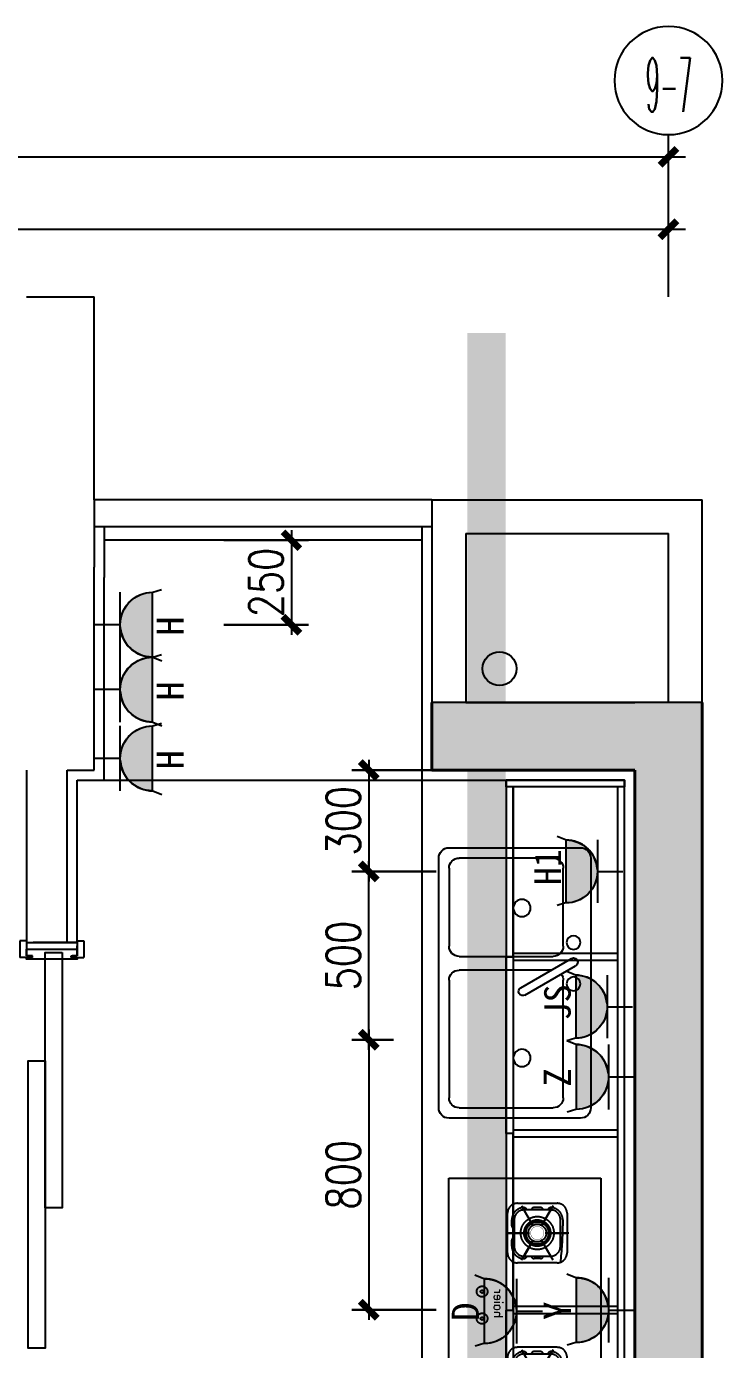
# Model space of a CAD drawing. Header units: inches. Extents: x -2597087 to 134135, y -662679 to 20000.
# Drawn here: x 16718 to 18778, y -54506 to -50592 of the extents above; entities that cross this region are included whole.
import ezdxf
from ezdxf.enums import TextEntityAlignment as Align

# ---------------------------------------------------------------- set-up
doc = ezdxf.new("R2010")
doc.units = ezdxf.units.IN
doc.header["$LTSCALE"] = 100
doc.header["$MEASUREMENT"] = 0
doc.linetypes.add('DASH', pattern=[0.35, 0.25, -0.1])
doc.layers.get('0').update_dxf_attribs({"linetype": 'CONTINUOUS'})
doc.layers.get('Defpoints').update_dxf_attribs({"linetype": 'CONTINUOUS'})
for name, color, linetype in [('003门', 17, 'CONTINUOUS'), ('009活动家具', 157, 'CONTINUOUS'), ('010固定半高家具', 142, 'CONTINUOUS'), ('011 完成面', 24, 'CONTINUOUS'), ('013悬空固定不到顶家私', 142, 'CONTINUOUS'), ('014固定悬空到顶家私', 11, 'CONTINUOUS'), ('017-插座图层', 30, 'CONTINUOUS'), ('027楼梯', 77, 'CONTINUOUS'), ('05 轴号 建筑尺寸', 2, 'CONTINUOUS'), ('HAT【填充】', 250, 'CONTINUOUS'), ('PUB_HATCH', 8, 'CONTINUOUS'), ('VPIPE-废水', 91, 'DASH'), ('WALL', 7, 'CONTINUOUS'), ('WINDOW', 4, 'CONTINUOUS'), ('插座尺寸标注', 2, 'CONTINUOUS')]:
    doc.layers.add(name, color=color, linetype=linetype)
doc.layers.add('COLUMN', color=30, linetype='CONTINUOUS', lineweight=40)
doc.styles.add('R2-plan-F2~F13$0$F-05.22(ok)$0$STANDARD', font='GBENOR', dxfattribs={"bigfont": 'GBCBIG'})
doc.styles.add('SF', font='sf.shx')
doc.styles.get("Standard").update_dxf_attribs({"font": 'txt.shx', "width": 0.8, "bigfont": 'GBCBIG.shx'})
doc.styles.add('尺寸标注', font='romans.shx', dxfattribs={"width": 0.8, "bigfont": 'hztxt.shx'})
doc.styles.add('文字标注', font='')
doc.styles.get('文字标注').set_extended_font_data('SimSun')
doc.dimstyles.new('1：50', dxfattribs={"dimscale": 50, "dimtxt": 2, "dimasz": 1, "dimexe": 1, "dimexo": 1, "dimgap": 0.5, "dimtad": 1, "dimdec": 0, "dimrnd": 5, "dimzin": 0, "dimdsep": 46, "dimtxsty": 'SF', "dimblk": 'ARCHTICK', "dimcen": 0.09, "dimdle": 1, "dimclrd": 251, "dimclre": 251, "dimclrt": 2, "dimadec": 0, "dimazin": 0, "dimtfac": 1, "dimtdec": 0, "dimtix": 1, "dimtmove": 2, "dimatfit": 0, "dimldrblk": 'ARCHTICK', "dimfxl": 5, "dimfxlon": 1, "dimtolj": 1, "dimtzin": 0, "dimarcsym": 0})
doc.dimstyles.new('A3-50', dxfattribs={"dimscale": 50, "dimtxt": 2, "dimasz": 1, "dimexe": 1, "dimexo": 1, "dimgap": 0.5, "dimtad": 1, "dimdec": 0, "dimlfac": -50, "dimrnd": 5, "dimzin": 0, "dimdsep": 46, "dimtxsty": '尺寸标注', "dimblk": 'ARCHTICK', "dimcen": 0, "dimdle": 0.6, "dimclrd": 251, "dimclre": 251, "dimclrt": 2, "dimadec": 0, "dimazin": 0, "dimtfac": 1, "dimtdec": 0, "dimtix": 1, "dimtmove": 2, "dimatfit": 3, "dimldrblk": 'DOT', "dimfxl": 4, "dimfxlon": 1, "dimtolj": 1, "dimtzin": 0, "dimlwe": 30, "dimarcsym": 0})

# ---------------------------------------------------------------- blocks, each defined once
blk = doc.blocks.new('*U1377')
at = {"linetype": 'Continuous'}
for p, q in [((-6.9, -60.8), (-13.8, -61.8)), ((0, -60.5), (-6.9, -60.8)), ((-6.9, -60.8), (-6.9, -60.8)), ((6.9, -60.8), (0, -60.5)), ((6.9, -60.8), (6.9, -60.8)), ((6.9, -60.8), (13.8, -61.8)), ((-59.8, -90.2), (-63.7, -95.9)), ((-55.4, -84.9), (-59.8, -90.2)), ((-59.8, -90.2), (-59.8, -90.2)), ((-50.5, -80), (-55.4, -84.9)), ((-55.4, -84.9), (-55.4, -84.9)), ((-45.1, -75.6), (-50.5, -80)), ((-50.5, -80), (-50.5, -80)), ((-39.4, -71.7), (-45.1, -75.6)), ((-45.1, -75.6), (-45.1, -75.6)), ((-33.4, -68.3), (-39.4, -71.7)), ((-39.4, -71.7), (-39.4, -71.7)), ((-27.1, -65.6), (-33.4, -68.3)), ((-33.4, -68.3), (-33.4, -68.3)), ((-20.5, -63.4), (-27.1, -65.6)), ((-27.1, -65.6), (-27.1, -65.6)), ((-13.8, -61.8), (-20.5, -63.4)), ((-20.5, -63.4), (-20.5, -63.4)), ((-13.8, -61.8), (-13.8, -61.8)), ((13.8, -61.8), (13.8, -61.8)), ((13.8, -61.8), (20.5, -63.4)), ((20.5, -63.4), (20.5, -63.4)), ((20.5, -63.4), (27.1, -65.6)), ((27.1, -65.6), (27.1, -65.6)), ((27.1, -65.6), (33.4, -68.3)), ((33.4, -68.3), (33.4, -68.3)), ((33.4, -68.3), (39.5, -71.7)), ((39.5, -71.7), (39.5, -71.7)), ((39.5, -71.7), (45.2, -75.6)), ((45.2, -75.6), (45.2, -75.6)), ((45.2, -75.6), (50.5, -80)), ((50.5, -80), (50.5, -80)), ((50.5, -80), (55.4, -84.9)), ((55.4, -84.9), (55.4, -84.9)), ((55.4, -84.9), (59.8, -90.2)), ((59.8, -90.2), (59.8, -90.2)), ((59.8, -90.2), (63.7, -95.9)), ((-73.7, -121.6), (-74.7, -128.5)), ((-72.1, -114.9), (-73.7, -121.6)), ((-73.7, -121.6), (-73.7, -121.6)), ((-69.9, -108.3), (-72.1, -114.9)), ((-72.1, -114.9), (-72.1, -114.9)), ((-67.1, -102), (-69.9, -108.3)), ((-69.9, -108.3), (-69.9, -108.3)), ((-63.7, -95.9), (-67.1, -102)), ((-67.1, -102), (-67.1, -102)), ((-63.7, -95.9), (-63.7, -95.9)), ((63.7, -95.9), (63.7, -95.9)), ((63.7, -95.9), (67.1, -102)), ((67.1, -102), (67.1, -102)), ((67.1, -102), (69.9, -108.3)), ((69.9, -108.3), (69.9, -108.3)), ((69.9, -108.3), (72.1, -114.9)), ((72.1, -114.9), (72.1, -114.9)), ((72.1, -114.9), (73.7, -121.6)), ((73.7, -121.6), (73.7, -121.6)), ((73.7, -121.6), (74.7, -128.5)), ((-74.7, -128.5), (-75, -135.4)), ((75, -135.4), (-75, -135.4)), ((-74.7, -128.5), (-74.7, -128.5)), ((74.7, -128.5), (74.7, -128.5)), ((74.7, -128.5), (75, -135.4)), ((75, -135.4), (75, -135.4))]:
    blk.add_line(p, q, dxfattribs=at)
for points in [[(-6.9, -60.8), (-13.8, -61.8), (13.8, -61.8)], [(0, -60.5), (-6.9, -60.8), (6.9, -60.8)], [(-6.9, -60.8), (-6.9, -60.8), (6.9, -60.8)], [(-59.8, -90.2), (-63.7, -95.9), (63.7, -95.9)], [(-55.4, -84.9), (-59.8, -90.2), (59.8, -90.2)], [(-59.8, -90.2), (-59.8, -90.2), (59.8, -90.2)], [(-50.5, -80), (-55.4, -84.9), (55.4, -84.9)], [(-55.4, -84.9), (-55.4, -84.9), (55.4, -84.9)], [(-45.1, -75.6), (-50.5, -80), (50.5, -80)], [(-50.5, -80), (-50.5, -80), (50.5, -80)], [(-39.4, -71.7), (-45.1, -75.6), (45.2, -75.6)], [(-45.1, -75.6), (-45.1, -75.6), (45.2, -75.6)], [(-33.4, -68.3), (-39.4, -71.7), (39.5, -71.7)], [(-39.4, -71.7), (-39.4, -71.7), (39.5, -71.7)], [(-27.1, -65.6), (-33.4, -68.3), (33.4, -68.3)], [(-33.4, -68.3), (-33.4, -68.3), (33.4, -68.3)], [(-20.5, -63.4), (-27.1, -65.6), (27.1, -65.6)], [(-27.1, -65.6), (-27.1, -65.6), (27.1, -65.6)], [(-13.8, -61.8), (-20.5, -63.4), (20.5, -63.4)], [(-20.5, -63.4), (-20.5, -63.4), (20.5, -63.4)], [(-13.8, -61.8), (-13.8, -61.8), (13.8, -61.8)], [(-73.7, -121.6), (-74.7, -128.5), (74.7, -128.5)], [(-72.1, -114.9), (-73.7, -121.6), (73.7, -121.6)], [(-73.7, -121.6), (-73.7, -121.6), (73.7, -121.6)], [(-69.9, -108.3), (-72.1, -114.9), (72.1, -114.9)], [(-72.1, -114.9), (-72.1, -114.9), (72.1, -114.9)], [(-67.1, -102), (-69.9, -108.3), (69.9, -108.3)], [(-69.9, -108.3), (-69.9, -108.3), (69.9, -108.3)], [(-63.7, -95.9), (-67.1, -102), (67.1, -102)], [(-67.1, -102), (-67.1, -102), (67.1, -102)], [(-63.7, -95.9), (-63.7, -95.9), (63.7, -95.9)], [(-74.7, -128.5), (-75, -135.4), (75, -135.4)], [(-74.7, -128.5), (-74.7, -128.5), (74.7, -128.5)]]:
    blk.add_solid(points, dxfattribs=at)
at = {"linetype": 'Continuous', "extrusion": (0, 0, -1)}
for points in [[(6.9, -60.8), (-6.9, -60.8), (-6.9, -60.8)], [(6.9, -60.8), (-6.9, -60.8), (-13.8, -61.8)], [(59.8, -90.2), (-59.8, -90.2), (-59.8, -90.2)], [(59.8, -90.2), (-59.8, -90.2), (-63.7, -95.9)], [(55.4, -84.9), (-55.4, -84.9), (-55.4, -84.9)], [(55.4, -84.9), (-55.4, -84.9), (-59.8, -90.2)], [(50.5, -80), (-50.5, -80), (-50.5, -80)], [(50.5, -80), (-50.5, -80), (-55.4, -84.9)], [(45.1, -75.6), (-45.2, -75.6), (-45.2, -75.6)], [(45.1, -75.6), (-45.2, -75.6), (-50.5, -80)], [(39.4, -71.7), (-39.5, -71.7), (-39.5, -71.7)], [(39.4, -71.7), (-39.5, -71.7), (-45.2, -75.6)], [(33.4, -68.3), (-33.4, -68.3), (-33.4, -68.3)], [(33.4, -68.3), (-33.4, -68.3), (-39.5, -71.7)], [(27.1, -65.6), (-27.1, -65.6), (-27.1, -65.6)], [(27.1, -65.6), (-27.1, -65.6), (-33.4, -68.3)], [(20.5, -63.4), (-20.5, -63.4), (-20.5, -63.4)], [(20.5, -63.4), (-20.5, -63.4), (-27.1, -65.6)], [(13.8, -61.8), (-13.8, -61.8), (-13.8, -61.8)], [(13.8, -61.8), (-13.8, -61.8), (-20.5, -63.4)], [(73.7, -121.6), (-73.7, -121.6), (-73.7, -121.6)], [(73.7, -121.6), (-73.7, -121.6), (-74.7, -128.5)], [(72.1, -114.9), (-72.1, -114.9), (-72.1, -114.9)], [(72.1, -114.9), (-72.1, -114.9), (-73.7, -121.6)], [(69.9, -108.3), (-69.9, -108.3), (-69.9, -108.3)], [(69.9, -108.3), (-69.9, -108.3), (-72.1, -114.9)], [(67.1, -102), (-67.1, -102), (-67.1, -102)], [(67.1, -102), (-67.1, -102), (-69.9, -108.3)], [(63.7, -95.9), (-63.7, -95.9), (-63.7, -95.9)], [(63.7, -95.9), (-63.7, -95.9), (-67.1, -102)], [(75, -135.4), (-75, -135.4), (-75, -135.4)], [(74.7, -128.5), (-74.7, -128.5), (-74.7, -128.5)], [(74.7, -128.5), (-74.7, -128.5), (-75, -135.4)]]:
    blk.add_solid(points, dxfattribs=at)
blk = doc.blocks.new('A$C14D57D85')
for p, q in [((0, -60.5), (0, 0)), ((75, -60.5), (-75, -60.5)), ((-75, -136.2), (-81.2, -156.2)), ((75, -135.4), (-75, -135.4)), ((-75, -135.4), (-75, -136.2)), ((75, -136), (83.4, -156.6))]:
    blk.add_line(p, q)
blk.add_arc((0, -135.5), 75, 0.0968, 179.9027)
at = {"linetype": 'Continuous'}
blk.add_blockref('*U1377', (0, 0), dxfattribs=at)
at = {"color": 2, "style": '文字标注'}
blk.add_attdef('F', text='', height=62.7, dxfattribs=at).set_placement((-19.2, -207.1), (25.6, -207.1), align=Align.ALIGNED)
blk = doc.blocks.new('_ArchTick')
at = {"color": 0, "linetype": 'ByBlock', "const_width": 0.4}
blk.add_lwpolyline([(-0.5, -0.5), (0.5, 0.5)], dxfattribs=at)
blk = doc.blocks.new('*D1428')
at = {"layer": 'Defpoints', "color": 0, "transparency": 16777216}
for p in [(1471.3, -50505.7), (1436.3, -50755.7), (1955.5, -50755.7)]:
    blk.add_point(p, dxfattribs=at)
at = {"layer": '插座尺寸标注', "color": 251, "lineweight": -2, "transparency": 16777216}
blk.add_line((1955.5, -50475.7), (1955.5, -50785.7), dxfattribs=at)
at = {"layer": '插座尺寸标注', "color": 251, "lineweight": 30, "transparency": 16777216}
for p, q in [((1755.5, -50505.7), (2005.5, -50505.7)), ((1755.5, -50755.7), (2005.5, -50755.7))]:
    blk.add_line(p, q, dxfattribs=at)
at = {"layer": '插座尺寸标注', "color": 251, "lineweight": -2, "transparency": 16777216, "xscale": 50, "yscale": 50, "zscale": 50}
for p, rotation in [((1955.5, -50505.7), 90), ((1955.5, -50755.7), 270)]:
    blk.add_blockref('_ArchTick', p, dxfattribs=dict(at, rotation=rotation))
at = {"layer": '插座尺寸标注', "color": 2, "transparency": 16777216, "insert": (1880.5, -50630.7), "char_height": 100, "attachment_point": 5, "rotation": 90, "style": '尺寸标注'}
blk.add_mtext('\\A1;250', dxfattribs=at)
blk = doc.blocks.new('_Dot')
at = {"color": 0, "linetype": 'ByBlock', "lineweight": -2}
blk.add_line((-0.5, 0), (-1, 0), dxfattribs=at)
at = {"color": 0, "linetype": 'ByBlock', "const_width": 0.5}
blk.add_lwpolyline([(-0.25, 0, 1), (0.25, 0, 1)], format="xyb", close=True, dxfattribs=at)
blk = doc.blocks.new('*D1429')
at = {"layer": 'Defpoints', "color": 0, "transparency": 16777216}
for p in [(2730.9, -51185.7), (2184.2, -51485.7), (2730.9, -51485.7)]:
    blk.add_point(p, dxfattribs=at)
at = {"layer": '插座尺寸标注', "color": 251, "lineweight": -2, "transparency": 16777216}
blk.add_line((2184.2, -51155.7), (2184.2, -51515.7), dxfattribs=at)
at = {"layer": '插座尺寸标注', "color": 251, "lineweight": 30, "transparency": 16777216}
for p, q in [((2384.2, -51185.7), (2134.2, -51185.7)), ((2384.2, -51485.7), (2134.2, -51485.7))]:
    blk.add_line(p, q, dxfattribs=at)
at = {"layer": '插座尺寸标注', "color": 251, "lineweight": -2, "transparency": 16777216, "xscale": 50, "yscale": 50, "zscale": 50}
for p, rotation in [((2184.2, -51185.7), 90), ((2184.2, -51485.7), 270)]:
    blk.add_blockref('_ArchTick', p, dxfattribs=dict(at, rotation=rotation))
at = {"layer": '插座尺寸标注', "color": 2, "transparency": 16777216, "insert": (2109.2, -51335.7), "char_height": 100, "attachment_point": 5, "rotation": 90, "style": '尺寸标注'}
blk.add_mtext('\\A1;300', dxfattribs=at)
blk = doc.blocks.new('*D1430')
at = {"layer": 'Defpoints', "color": 0, "transparency": 16777216}
for p in [(2307.7, -51983.6), (2184.2, -52782.6), (2820, -52782.6)]:
    blk.add_point(p, dxfattribs=at)
at = {"layer": '插座尺寸标注', "color": 251, "lineweight": 30, "transparency": 16777216}
for p, q in [((2257.7, -51983.6), (2134.2, -51983.6)), ((2384.2, -52782.6), (2134.2, -52782.6))]:
    blk.add_line(p, q, dxfattribs=at)
at = {"layer": '插座尺寸标注', "color": 251, "lineweight": -2, "transparency": 16777216}
blk.add_line((2184.2, -51953.6), (2184.2, -52812.6), dxfattribs=at)
at = {"layer": '插座尺寸标注', "color": 251, "lineweight": -2, "transparency": 16777216, "xscale": 50, "yscale": 50, "zscale": 50}
for p, rotation in [((2184.2, -51983.6), 90), ((2184.2, -52782.6), 270)]:
    blk.add_blockref('_ArchTick', p, dxfattribs=dict(at, rotation=rotation))
at = {"layer": '插座尺寸标注', "color": 2, "transparency": 16777216, "insert": (2109.2, -52383.1), "char_height": 100, "attachment_point": 5, "rotation": 90, "style": '尺寸标注'}
blk.add_mtext('\\A1;800', dxfattribs=at)
blk = doc.blocks.new('*D1441')
at = {"layer": 'Defpoints', "color": 0, "transparency": 16777216}
for p in [(2184.2, -51485.7), (2307.7, -51485.7), (2307.7, -51983.6)]:
    blk.add_point(p, dxfattribs=at)
at = {"layer": '插座尺寸标注', "color": 251, "lineweight": -2, "transparency": 16777216}
blk.add_line((2184.2, -52013.6), (2184.2, -51455.7), dxfattribs=at)
at = {"layer": '插座尺寸标注', "color": 251, "lineweight": 30, "transparency": 16777216}
for p, q in [((2257.7, -51485.7), (2134.2, -51485.7)), ((2257.7, -51983.6), (2134.2, -51983.6))]:
    blk.add_line(p, q, dxfattribs=at)
at = {"layer": '插座尺寸标注', "color": 251, "lineweight": -2, "transparency": 16777216, "xscale": 50, "yscale": 50, "zscale": 50}
for p, rotation in [((2184.2, -51485.7), 90), ((2184.2, -51983.6), 270)]:
    blk.add_blockref('_ArchTick', p, dxfattribs=dict(at, rotation=rotation))
at = {"layer": '插座尺寸标注', "color": 2, "transparency": 16777216, "insert": (2109.2, -51734.6), "char_height": 100, "attachment_point": 5, "rotation": 90, "style": '尺寸标注'}
blk.add_mtext('\\A1;500', dxfattribs=at)
blk = doc.blocks.new('*D1447')
at = {"color": 251, "lineweight": -2, "transparency": 16777216}
for p, q in [((-8128.7, -49571.4), (-8128.7, -49321.4)), ((3071.3, -49571.4), (3071.3, -49321.4)), ((-8178.7, -49371.4), (3121.3, -49371.4))]:
    blk.add_line(p, q, dxfattribs=at)
at = {"layer": 'Defpoints', "color": 0, "transparency": 16777216}
for p in [(3071.3, -49371.4), (-8128.7, -49785.7), (3071.3, -49785.7)]:
    blk.add_point(p, dxfattribs=at)
at = {"color": 251, "lineweight": -2, "transparency": 16777216, "xscale": 50, "yscale": 50, "zscale": 50, "rotation": 180}
blk.add_blockref('_ArchTick', (-8128.7, -49371.4), dxfattribs=at)
at = {"color": 251, "lineweight": -2, "transparency": 16777216, "xscale": 50, "yscale": 50, "zscale": 50}
blk.add_blockref('_ArchTick', (3071.3, -49371.4), dxfattribs=at)
at = {"color": 2, "transparency": 16777216, "insert": (-2528.7, -49296.4), "char_height": 100, "attachment_point": 5, "style": 'SF'}
blk.add_mtext('\\A1;11200', dxfattribs=at)
blk = doc.blocks.new('*D1450')
at = {"color": 251, "lineweight": -2, "transparency": 16777216}
for p, q in [((-1628.7, -49735.7), (-1628.7, -49535.7)), ((3071.3, -49735.7), (3071.3, -49535.7)), ((-1678.7, -49585.7), (3121.3, -49585.7))]:
    blk.add_line(p, q, dxfattribs=at)
at = {"layer": 'Defpoints', "color": 0, "transparency": 16777216}
for p in [(3071.3, -49585.7), (-1628.7, -49785.7), (3071.3, -49785.7)]:
    blk.add_point(p, dxfattribs=at)
at = {"color": 251, "lineweight": -2, "transparency": 16777216, "xscale": 50, "yscale": 50, "zscale": 50, "rotation": 180}
blk.add_blockref('_ArchTick', (-1628.7, -49585.7), dxfattribs=at)
at = {"color": 251, "lineweight": -2, "transparency": 16777216, "xscale": 50, "yscale": 50, "zscale": 50}
blk.add_blockref('_ArchTick', (3071.3, -49585.7), dxfattribs=at)
at = {"color": 2, "transparency": 16777216, "insert": (721.3, -49510.7), "char_height": 100, "attachment_point": 5, "style": 'SF'}
blk.add_mtext('\\A1;4700', dxfattribs=at)
blk = doc.blocks.new('R2-plan-F2~F13$0$c-xicaichi')
for p, q in [((760.5, 8.9), (21.6, 8.9)), ((-8.9, -21.6), (-8.9, -410.5)), ((355.2, -185.9), (441.7, -35.9)), ((791.1, -410.5), (791.1, -21.6)), ((51.6, -72.5), (399.1, -72.5)), ((376.8, -198.4), (463.4, -48.4)), ((499.8, -72.5), (730.5, -72.5)), ((21.6, -380.5), (21.6, -102.5)), ((429.1, -107.8), (429.1, -380.5)), ((469.8, -380.5), (469.8, -102.5)), ((760.5, -102.5), (760.5, -380.5)), ((399.1, -410.5), (51.6, -410.5)), ((730.5, -410.5), (499.8, -410.5)), ((21.6, -441.1), (760.5, -441.1))]:
    blk.add_line(p, q)
for centre, radius in [((388.4, -42), 20.4), ((510.6, -42), 20.4), ((169.3, -194.7), 25.5), ((612.8, -194.7), 25.5)]:
    blk.add_circle(centre, radius)
for centre, radius, start, end in [((21.6, -21.6), 30.6, 90, 180), ((760.5, -21.6), 30.6, 0, 90), ((452.6, -42.2), 12.5, 330, 150), ((51.6, -102.5), 30, 90, 180), ((399.1, -102.5), 30, 53.0711, 90), ((499.8, -102.5), 30, 90, 180), ((730.5, -102.5), 30, 0, 90), ((366, -192.1), 12.5, 150, 330), ((366, -192.1), 12.5, 150, 330), ((51.6, -380.5), 30, 180, 270), ((399.1, -380.5), 30, 270, 0), ((499.8, -380.5), 30, 180, 270), ((730.5, -380.5), 30, 270, 0), ((21.6, -410.5), 30.6, 180, 270), ((760.5, -410.5), 30.6, 270, 0)]:
    blk.add_arc(centre, radius, start, end)
at = {"style": 'R2-plan-F2~F13$0$F-05.22(ok)$0$STANDARD', "width": 0.8, "flags": 9}
for tag in ['XSIZE', 'YSIZE']:
    blk.add_attdef(tag, (449.5, -441.1), '', height=0.5, rotation=90, dxfattribs=at)
blk = doc.blocks.new('A$C16493B35')
at = {"layer": '009活动家具', "color": 251, "linetype": 'DASH', "ltscale": 200}
for p, q in [((151.8, -156.4), (186.5, -216.6)), ((244.8, -156.4), (210, -216.6)), ((184.1, -212.4), (154.3, -160.7)), ((207.6, -161.6), (189, -161.6)), ((212.5, -212.4), (242.3, -160.7)), ((105.3, -236.9), (174.8, -236.9)), ((169.9, -236.9), (110.2, -236.9)), ((151.8, -317.4), (186.5, -257.3)), ((184.1, -261.5), (154.3, -313.2)), ((244.8, -317.4), (210, -257.3)), ((212.5, -261.5), (242.3, -313.2)), ((291.3, -236.9), (221.8, -236.9)), ((226.7, -236.9), (286.4, -236.9)), ((207.6, -312.3), (189, -312.3)), ((151.8, -582.6), (186.5, -642.7)), ((184.1, -638.5), (154.3, -586.8)), ((244.8, -582.6), (210, -642.7)), ((212.5, -638.5), (242.3, -586.8)), ((207.6, -587.7), (189, -587.7)), ((105.3, -663.1), (174.8, -663.1)), ((169.9, -663.1), (110.2, -663.1)), ((291.3, -663.1), (221.8, -663.1)), ((226.7, -663.1), (286.4, -663.1)), ((151.8, -743.6), (186.5, -683.4)), ((184.1, -687.6), (154.3, -739.3)), ((244.8, -743.6), (210, -683.4)), ((212.5, -687.6), (242.3, -739.3)), ((207.6, -738.4), (189, -738.4))]:
    blk.add_line(p, q, dxfattribs=at)
at = {"layer": '009活动家具', "linetype": 'DASH', "ltscale": 200}
blk.add_lwpolyline([(386.5, -825), (-63.5, -825), (-63.5, -75), (386.5, -75)], close=True, dxfattribs=at)
for points in [[(257, -148.9, -0.414214), (286.4, -178.2), (286.4, -295.6, -0.414214), (257, -325), (139.6, -325, -0.414214), (110.2, -295.6), (110.2, -178.2, -0.414214), (139.6, -148.9)], [(257, -751.1, 0.414214), (286.4, -721.8), (286.4, -604.4, 0.414214), (257, -575), (139.6, -575, 0.414214), (110.2, -604.4), (110.2, -721.8, 0.414214), (139.6, -751.1)]]:
    blk.add_lwpolyline(points, format="xyb", close=True, dxfattribs=at)
at = {"layer": '009活动家具', "color": 251, "linetype": 'DASH', "ltscale": 200}
for points in [[(129.8, -224.7, -0.359638), (122.9, -215.9), (122.9, -197.8, -0.414214), (159.1, -161.6, -0.251251), (168, -168.4)], [(228.6, -168.4, -0.251251), (237.4, -161.6, -0.414214), (273.6, -197.8), (273.6, -215.9, -0.036806), (266.8, -324.7)], [(168, -305.4, -0.251251), (159.1, -312.3, -0.414214), (122.9, -276.1), (122.9, -276.1), (122.9, -258, -0.359638), (129.8, -249.2, -0.359638)], [(168, -594.6, 0.251251), (159.1, -587.7, 0.414214), (122.9, -623.9), (122.9, -623.9), (122.9, -642, 0.359638), (129.8, -650.8, 0.359638)], [(266.8, -650.8, 0.359638), (273.6, -642), (273.6, -623.9, 0.414214), (237.4, -587.7, 0.251251), (228.6, -594.6)], [(129.8, -675.3, 0.359638), (122.9, -684.1), (122.9, -702.2, 0.414214), (159.1, -738.4, 0.251251), (168, -731.6)], [(228.6, -731.6, 0.251251), (237.4, -738.4, 0.414214), (273.6, -702.2), (273.6, -684.1, 0.359638), (266.8, -675.3)]]:
    blk.add_lwpolyline(points, format="xyb", dxfattribs=at)
for points in [[(237.4, -168.4), (159.1, -168.4, 0.414214), (129.8, -197.8), (129.8, -276.1, 0.414214), (159.1, -305.4), (237.4, -305.4, 0.414214), (266.8, -276.1), (266.8, -197.8, 0.414214)], [(237.4, -731.6), (159.1, -731.6, -0.414214), (129.8, -702.2), (129.8, -623.9, -0.414214), (159.1, -594.6), (237.4, -594.6, -0.414214), (266.8, -623.9), (266.8, -702.2, -0.414214)]]:
    blk.add_lwpolyline(points, format="xyb", close=True, dxfattribs=at)
at = {"layer": '009活动家具', "color": 251, "linetype": 'DASH', "ltscale": 200, "const_width": 0.979}
for points in [[(184.1, -212.4), (154.3, -160.7)], [(212.5, -212.4), (242.3, -160.7)], [(169.9, -236.9), (110.2, -236.9)], [(184.1, -261.5), (154.3, -313.2)], [(212.5, -261.5), (242.3, -313.2)], [(226.7, -236.9), (286.4, -236.9)], [(184.1, -638.5), (154.3, -586.8)], [(212.5, -638.5), (242.3, -586.8)], [(169.9, -663.1), (110.2, -663.1)], [(226.7, -663.1), (286.4, -663.1)], [(184.1, -687.6), (154.3, -739.3)], [(212.5, -687.6), (242.3, -739.3)]]:
    blk.add_lwpolyline(points, dxfattribs=at)
for points in [[(198.3, -217.4, 1), (198.3, -256.5, 1), (198.3, -217.4, 1)], [(198.3, -682.6, -1), (198.3, -643.5, -1), (198.3, -682.6, -1)]]:
    blk.add_lwpolyline(points, format="xyb", dxfattribs=at)
at = {"layer": '009活动家具', "color": 251, "linetype": 'DASH', "ltscale": 200}
for centre, radius in [((198.3, -236.9), 48.9), ((198.3, -236.9), 39.1), ((198.3, -236.9), 36.2), ((198.3, -236.9), 33.3), ((198.3, -236.9), 26.4), ((198.3, -663.1), 48.9), ((198.3, -663.1), 39.1), ((198.3, -663.1), 36.2), ((198.3, -663.1), 33.3), ((198.3, -663.1), 26.4)]:
    blk.add_circle(centre, radius, dxfattribs=at)
at = {"layer": '009活动家具', "linetype": 'DASH', "ltscale": 200}
for centre, radius in [((34.9, -410.1), 15.9), ((34.9, -410.1), 4.33), ((34.9, -489.9), 15.9), ((34.9, -489.9), 4.33)]:
    blk.add_circle(centre, radius, dxfattribs=at)
at = {"layer": '009活动家具', "color": 251, "linetype": 'DASH', "ltscale": 200}
for centre, start, end in [((188.7, -170.3), 88.3139, 167.436), ((207.8, -170.3), 12.564, 91.686), ((188.7, -303.5), 192.564, 271.6861), ((207.8, -303.5), 268.314, 347.436), ((188.7, -596.5), 88.3139, 167.436), ((207.8, -596.5), 12.564, 91.686), ((188.7, -729.7), 192.564, 271.6861), ((207.8, -729.7), 268.314, 347.436)]:
    blk.add_arc(centre, 8.76, start, end, dxfattribs=at)
at = {"layer": '009活动家具', "linetype": 'DASH', "ltscale": 200, "text_generation_flag": 4}
blk.add_text('haier', height=26, rotation=90, dxfattribs=at).set_placement((70.4, -488.8))
blk = doc.blocks.new('dfsdfds')
at = {"layer": '011 完成面'}
for p, q in [((46599.5, 32380.8), (46579.5, 32380.8)), ((46579.5, 32380.8), (46579.5, 32330.8)), ((46599.5, 32380.8), (46599.5, 32335.8)), ((46749.5, 32380.8), (46749.5, 32335.8)), ((46749.5, 32380.8), (46769.5, 32380.8)), ((46769.5, 32380.8), (46769.5, 32330.8)), ((46599.5, 32335.8), (46614.5, 32335.8)), ((46617.5, 32335.8), (46599.5, 32335.8)), ((46614.5, 32335.8), (46614.5, 32330.8)), ((46617.5, 32330.8), (46617.5, 32335.8)), ((46731.5, 32330.8), (46731.5, 32335.8)), ((46731.5, 32335.8), (46749.5, 32335.8)), ((46749.5, 32335.8), (46734.5, 32335.8)), ((46749.5, 32335.8), (46734.5, 32335.8)), ((46734.5, 32335.8), (46734.5, 32330.8)), ((46749.5, 32335.8), (46749.5, 32365.3)), ((46614.5, 32330.8), (46579.5, 32330.8)), ((46599.5, 32330.8), (46617.5, 32330.8)), ((46748.9, 32330.8), (46731.5, 32330.8)), ((46734.5, 32330.8), (46769.5, 32330.8))]:
    blk.add_line(p, q, dxfattribs=at)
for points in [[(46599.5, 32335.8), (46599.5, 32355.8), (46749.5, 32355.8)], [(46749.5, 32330.8), (46749.5, 32325.8), (46730.1, 32325.8), (46730.1, 32325.8), (46599.5, 32325.8), (46599.5, 32330.8)], [(46599.5, 32325.8), (46599.5, 32330.8)]]:
    blk.add_lwpolyline(points, dxfattribs=at)
blk = doc.blocks.new('A$C13462838')
at = {"color": 251}
blk.add_line((0, 25), (0, 10), dxfattribs=at)
blk.add_circle((0, 5), 5, dxfattribs=at)
blk = doc.blocks.new('SAFDAGSADF')
at = {"layer": '014固定悬空到顶家私'}
for points in [[(3458.7, -53305.7), (3808.7, -53305.7), (3808.7, -51215.7), (3458.7, -51215.7)], [(3808.7, -51235.7), (3458.7, -51235.7), (3458.7, -51215.7), (3808.7, -51215.7)], [(3478.7, -51235.7), (3458.7, -51235.7), (3458.7, -51738.2), (3478.7, -51738.2)], [(3478.7, -52260.7), (3458.7, -52260.7), (3458.7, -51738.2), (3478.7, -51738.2)], [(3788.7, -51728.2), (3478.7, -51728.2), (3478.7, -51748.2), (3788.7, -51748.2)], [(3788.7, -52250.7), (3478.7, -52250.7), (3478.7, -52270.7), (3788.7, -52270.7)], [(3478.7, -52260.7), (3458.7, -52260.7), (3458.7, -52783.2), (3478.7, -52783.2)], [(3478.7, -53285.7), (3458.7, -53285.7), (3458.7, -52783.2), (3478.7, -52783.2)], [(3788.7, -52773.2), (3478.7, -52773.2), (3478.7, -52793.2), (3788.7, -52793.2)], [(3808.7, -53285.7), (3458.7, -53285.7), (3458.7, -53305.7), (3808.7, -53305.7)]]:
    blk.add_lwpolyline(points, close=True, dxfattribs=at)
at = {"layer": '014固定悬空到顶家私', "color": 251}
blk.add_lwpolyline([(3478.7, -53285.7), (3788.7, -53285.7), (3788.7, -51235.7), (3478.7, -51235.7)], close=True, dxfattribs=at)
blk = doc.blocks.new('A$C021D4E37')
at = {"layer": 'HAT【填充】'}
h = blk.add_hatch(dxfattribs=at)
h.set_pattern_fill('木截面', color=8, scale=120, angle=45, style=0)
h.set_pattern_definition([(45, (12097.11300173972, 55359.11342630169), (1, 1), [])])
h.paths.add_polyline_path([(14572.743, 5466.218), (14572.743, 1766.291), (14686.359, 1766.291), (14686.359, 5466.218)])
at = {"layer": 'PUB_HATCH'}
blk.add_hatch(color=250, dxfattribs=at).paths.add_polyline_path([(15268.417, 2073.462), (15268.417, 4373.462), (14468.417, 4373.462), (14468.417, 4173.462), (15068.417, 4173.462), (15068.417, 2073.462)])
at = {"layer": '003门'}
for points in [[(13373.684, 3633.476), (13373.684, 2878.462), (13323.684, 2878.462), (13323.684, 3633.476)], [(13323.684, 3313.462), (13323.684, 2463.462), (13273.684, 2463.462), (13273.684, 3313.462)]]:
    blk.add_lwpolyline(points, close=True, dxfattribs=at)
at = {"layer": '010固定半高家具', "lineweight": -2}
blk.add_line((14468.417, 4173.462), (14498.417, 4173.462), dxfattribs=at)
at = {"layer": '011 完成面'}
for p, q in [((13498.417, 4893.462), (13498.417, 4743.462)), ((14438.417, 4893.462), (14438.417, 4143.462)), ((13498.417, 4143.462), (13498.417, 4743.462)), ((13418.417, 4143.462), (13498.417, 4143.462)), ((13418.417, 3663.462), (13418.417, 4143.462)), ((14438.417, 4143.462), (15038.417, 4143.462)), ((15038.417, 2053.462), (15038.417, 4143.462)), ((13418.417, 3663.462), (13288.419, 3663.462))]:
    blk.add_line(p, q, dxfattribs=at)
at = {"layer": '013悬空固定不到顶家私', "lineweight": -2}
blk.add_line((14438.417, 4143.462), (14438.417, 2053.462), dxfattribs=at)
at = {"layer": '027楼梯'}
blk.add_line((13498.417, 4143.462), (14439.205, 4143.462), dxfattribs=at)
at = {"layer": 'COLUMN'}
for p, q in [((14468.417, 4373.462), (14468.417, 4173.462)), ((15268.417, 2073.462), (15268.417, 4373.462)), ((14468.417, 4173.462), (15068.417, 4173.462)), ((15068.417, 4173.462), (15068.417, 2073.462))]:
    blk.add_line(p, q, dxfattribs=at)
at = {"layer": 'VPIPE-废水', "linetype": 'Continuous'}
blk.add_circle((14668.417, 4473.462), 50, dxfattribs=at)
at = {"layer": 'WALL'}
for p, q in [((13268.417, 5573.462), (13468.417, 5573.462)), ((13468.417, 4973.462), (13468.417, 5573.462)), ((13468.417, 4973.462), (13468.417, 4773.462)), ((14468.417, 4973.462), (15268.417, 4973.462)), ((14468.417, 4973.462), (14468.417, 4173.462)), ((15268.417, 4273.462), (15268.417, 4973.462)), ((14568.417, 4873.462), (15168.417, 4873.462)), ((14568.417, 4873.462), (14568.417, 4373.462)), ((15168.417, 4373.462), (15168.417, 4873.462)), ((13468.417, 4173.462), (13468.417, 4773.462)), ((15268.417, 4373.462), (14468.417, 4373.462)), ((14568.417, 4373.462), (15068.417, 4373.462)), ((15268.417, 1373.462), (15268.417, 4273.462)), ((13268.417, 4173.462), (13268.417, 3663.462)), ((13388.417, 4173.462), (13468.417, 4173.462)), ((13388.417, 3663.462), (13388.417, 4173.462)), ((14468.417, 4173.462), (15068.417, 4173.462)), ((15068.417, 1523.462), (15068.417, 4173.462)), ((13268.417, 3663.462), (13418.417, 3663.462))]:
    blk.add_line(p, q, dxfattribs=at)
at = {"layer": 'WINDOW'}
for p, q in [((14468.417, 4973.462), (13468.417, 4973.462)), ((14468.417, 4893.462), (13468.417, 4893.462)), ((14438.417, 4853.462), (13498.417, 4853.462))]:
    blk.add_line(p, q, dxfattribs=at)
blk.add_blockref('dfsdfds', (-33331.086, -28712.343))
at = {"layer": '009活动家具', "xscale": -1, "rotation": 270}
blk.add_blockref('R2-plan-F2~F13$0$c-xicaichi', (14929.469, 3152.41), dxfattribs=at)
at = {"layer": '009活动家具'}
blk.add_blockref('A$C16493B35', (14581.906, 3040.5), dxfattribs=at)
at = {"layer": '014固定悬空到顶家私'}
blk.add_blockref('SAFDAGSADF', (11229.738, 55359.113), dxfattribs=at)
at = {"layer": '017-插座图层', "color": 65}
ref = blk.add_blockref('A$C14D57D85', (13468.417, 4603.462), dxfattribs=dict(at, xscale=-1.279999999969736, yscale=1.279999999951544, zscale=1.28, rotation=90))
ref.add_attrib('F', 'H', dxfattribs={"layer": '0', "color": 2, "height": 80.195, "rotation": 90, "style": '文字标注'}).set_placement((13733.514, 4570.738), (13733.514, 4628.084), align=Align.ALIGNED)
ref = blk.add_blockref('A$C14D57D85', (13468.418, 4411.462), dxfattribs=dict(at, xscale=-1.279999999969736, yscale=1.279999999951544, zscale=1.28, rotation=90))
ref.add_attrib('F', 'H', dxfattribs={"layer": '0', "color": 2, "height": 80.195, "rotation": 90, "style": '文字标注'}).set_placement((13733.515, 4378.738), (13733.515, 4436.084), align=Align.ALIGNED)
ref = blk.add_blockref('A$C14D57D85', (13468.418, 4207.979), dxfattribs=dict(at, xscale=-1.279999999969736, yscale=1.279999999951544, zscale=1.28, rotation=90))
ref.add_attrib('F', 'H', dxfattribs={"layer": '0', "color": 2, "height": 80.195, "rotation": 90, "style": '文字标注'}).set_placement((13733.515, 4175.255), (13733.515, 4232.601), align=Align.ALIGNED)
ref = blk.add_blockref('A$C14D57D85', (15033.362, 3873.462), dxfattribs=dict(at, xscale=-1.244159999970584, yscale=1.244160000058981, zscale=1.24416, rotation=270.0002553531367))
ref.add_attrib('F', 'H1', dxfattribs={"layer": '0', "color": 2, "height": 78.3848, "rotation": 90.000255, "style": '文字标注'}).set_placement((14850.153, 3886.154), align=Align.CENTER)
ref = blk.add_blockref('A$C14D57D85', (15062.262, 3473.3), dxfattribs=dict(at, xscale=-1.244159999970584, yscale=1.244160000058981, zscale=1.24416, rotation=270.0002553531367))
ref.add_attrib('F', 'JS', dxfattribs={"layer": '0', "color": 2, "height": 78.3848, "rotation": 90.000255, "style": '文字标注'}).set_placement((14879.053, 3485.992), align=Align.CENTER)
ref = blk.add_blockref('A$C14D57D85', (15068.417, 3265.5), dxfattribs=dict(at, xscale=-1.279999999969736, yscale=1.28000000006068, zscale=1.28, rotation=270))
ref.add_attrib('F', 'Z', dxfattribs={"layer": '0', "color": 2, "height": 80.643, "rotation": 90, "style": '文字标注'}).set_placement((14879.931, 3263.727), align=Align.CENTER)
ref = blk.add_blockref('A$C14D57D85', (14796.072, 2572.45), dxfattribs=dict(at, xscale=-1.279999999969736, yscale=1.28000000006068, zscale=1.28, rotation=270))
ref.add_attrib('F', 'D', dxfattribs={"layer": '0', "color": 2, "height": 80.643, "rotation": 90, "style": '文字标注'}).set_placement((14607.586, 2570.677), align=Align.CENTER)
ref = blk.add_blockref('A$C14D57D85', (15068.417, 2575.5), dxfattribs=dict(at, xscale=-1.279999999969736, yscale=1.28000000006068, zscale=1.28, rotation=270))
ref.add_attrib('F', 'Y', dxfattribs={"layer": '0', "color": 2, "height": 80.643, "rotation": 90, "style": '文字标注'}).set_placement((14879.931, 2573.727), align=Align.CENTER)
at = {"layer": '05 轴号 建筑尺寸'}
ref = blk.add_blockref('A$C13462838', (15168.417, 6373.54), dxfattribs=dict(at, xscale=-32.00312974788072, yscale=32.00312974788072, zscale=32.00312974788072, rotation=180))
ref.add_attrib('A', '9-7', dxfattribs={"height": 160.0156, "style": '尺寸标注', "width": 0.287471}).set_placement((15101.279, 6120.807), (15239.278, 6120.807), align=Align.FIT)
for p1, distance, picture, middle in [((3968.417, 5573.462), 414.21, '*D1447', (9568.417, 6062.672)), ((10468.417, 5573.462), 200, '*D1450', (12818.417, 5848.462))]:
    dim = blk.add_aligned_dim(p1=p1, p2=(15168.417, 5573.462), distance=distance, dimstyle='1：50', override={"dimfxl": 4, "dimarcsym": 1})
    dim.commit()
    dim.dimension.update_dxf_attribs({"geometry": picture, "text_midpoint": middle, "insert": (12097.113, 55359.113)})
at = {"layer": '插座尺寸标注'}
for base, p1, p2, picture, middle in [((14052.626, 4603.462), (13568.417, 4853.462), (13533.462, 4603.462), '*D1428', (13977.626, 4728.462)), ((14281.356, 3873.462), (14828.036, 4173.462), (14828.036, 3873.462), '*D1429', (14206.356, 4023.462)), ((14281.356, 2576.538), (14404.857, 3375.5), (14917.072, 2576.538), '*D1430', (14206.356, 2976.019))]:
    dim = blk.add_linear_dim(base=base, p1=p1, p2=p2, angle=90, dimstyle='A3-50', dxfattribs=at)
    dim.commit()
    dim.dimension.update_dxf_attribs({"geometry": picture, "text_midpoint": middle, "insert": (12097.113, 55359.113)})
dim = blk.add_aligned_dim(p1=(14404.857, 3375.5), p2=(14404.857, 3873.462), distance=123.501, dimstyle='A3-50', dxfattribs=at)
dim.commit()
dim.dimension.update_dxf_attribs({"geometry": '*D1441', "text_midpoint": (14206.356, 3624.481), "insert": (12097.113, 55359.113)})

msp = doc.modelspace()

# ---------------------------------------------------------------- block references
msp.add_blockref('A$C021D4E37', (3449.477, -56965.288))

doc.saveas('drawing.dxf')
